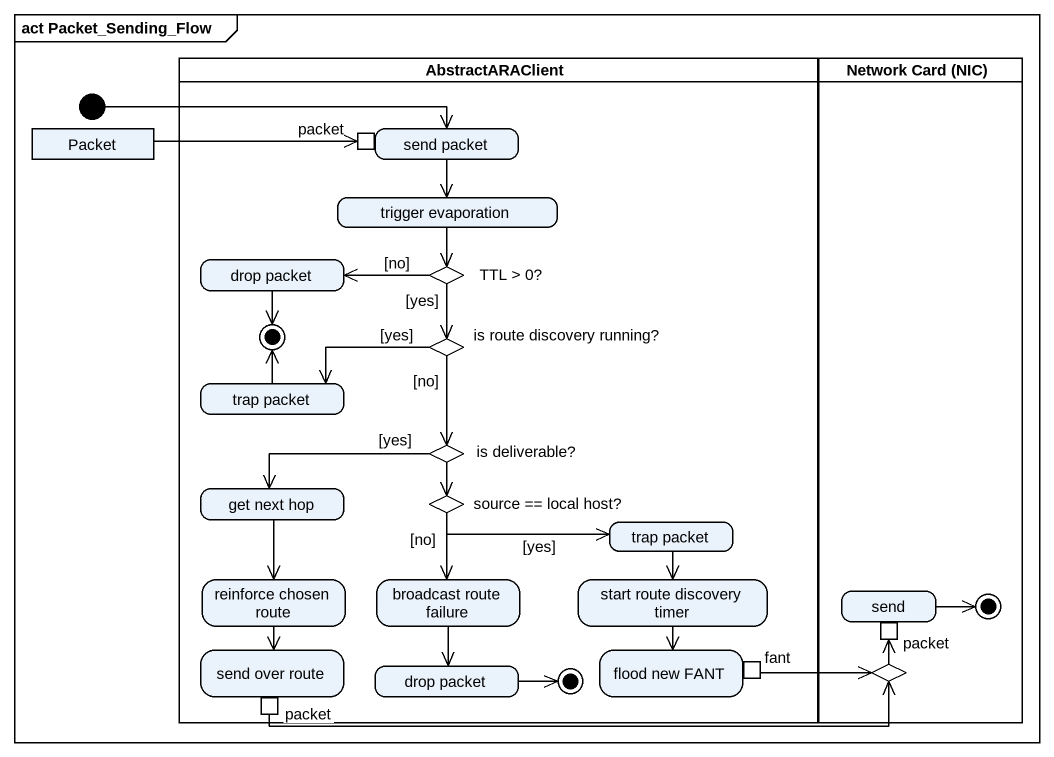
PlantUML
@startuml
mainframe act Packet_Sending_Flow
hide empty description
state AbstractARAClient <<partition>> {
  state "send packet" as send_packet {
    state packet <<inputPin>>
  }
  state "drop packet" as drop_packet
  state "trigger evaporation" as trigger_evaporation
  state final1 <<end>>
  state "TTL > 0?" as TTL_0 <<choice>>
  state "trap packet" as trap_packet
  state "is route discovery running?" as is_route_discovery_running <<choice>>
  state "is deliverable?" as is_deliverable <<choice>>
  state "get next hop" as get_next_hop
  state "source == local host?" as source_local_host <<choice>>
  state "reinforce chosen route" as reinforce_chosen_route
  state "broadcast route failure" as broadcast_route_failure
  state "start route discovery timer" as start_route_discovery_timer
  state "trap packet" as trap_packet_2
  state "send over route" as send_over_route {
    state "packet" as packet_3 <<outputPin>>
  }
  state "flood new FANT" as flood_new_FANT {
    state fant <<outputPin>>
  }
  state "drop packet" as drop_packet_2
  state final3 <<end>>
}
state "Network Card (NIC)" as Network_Card_NIC <<partition>> {
  state send {
    state "packet" as packet_2 <<inputPin>>
  }
  state choice1 <<choice>>
  send -right-> [*]
}
state Packet <<object>>
state initial1 <<start>>
Packet -right-> packet
initial1 -right-> send_packet
send_packet --> trigger_evaporation
drop_packet --> final1
trigger_evaporation --> TTL_0
TTL_0 -left-> drop_packet : [no]
TTL_0 --> is_route_discovery_running : [yes]
trap_packet -up-> final1
is_route_discovery_running -left-> trap_packet : [yes]
is_route_discovery_running --> is_deliverable : [no]
is_deliverable -left-> get_next_hop : [yes]
is_deliverable --> source_local_host
get_next_hop --> reinforce_chosen_route
source_local_host --> broadcast_route_failure : [no]
source_local_host -right-> trap_packet_2 : [yes]
reinforce_chosen_route --> send_over_route
broadcast_route_failure --> drop_packet_2
start_route_discovery_timer --> flood_new_FANT
trap_packet_2 --> start_route_discovery_timer
packet_3 -right-> choice1
drop_packet_2 -right-> final3
fant -right-> choice1
choice1 -up-> packet_2
@enduml
